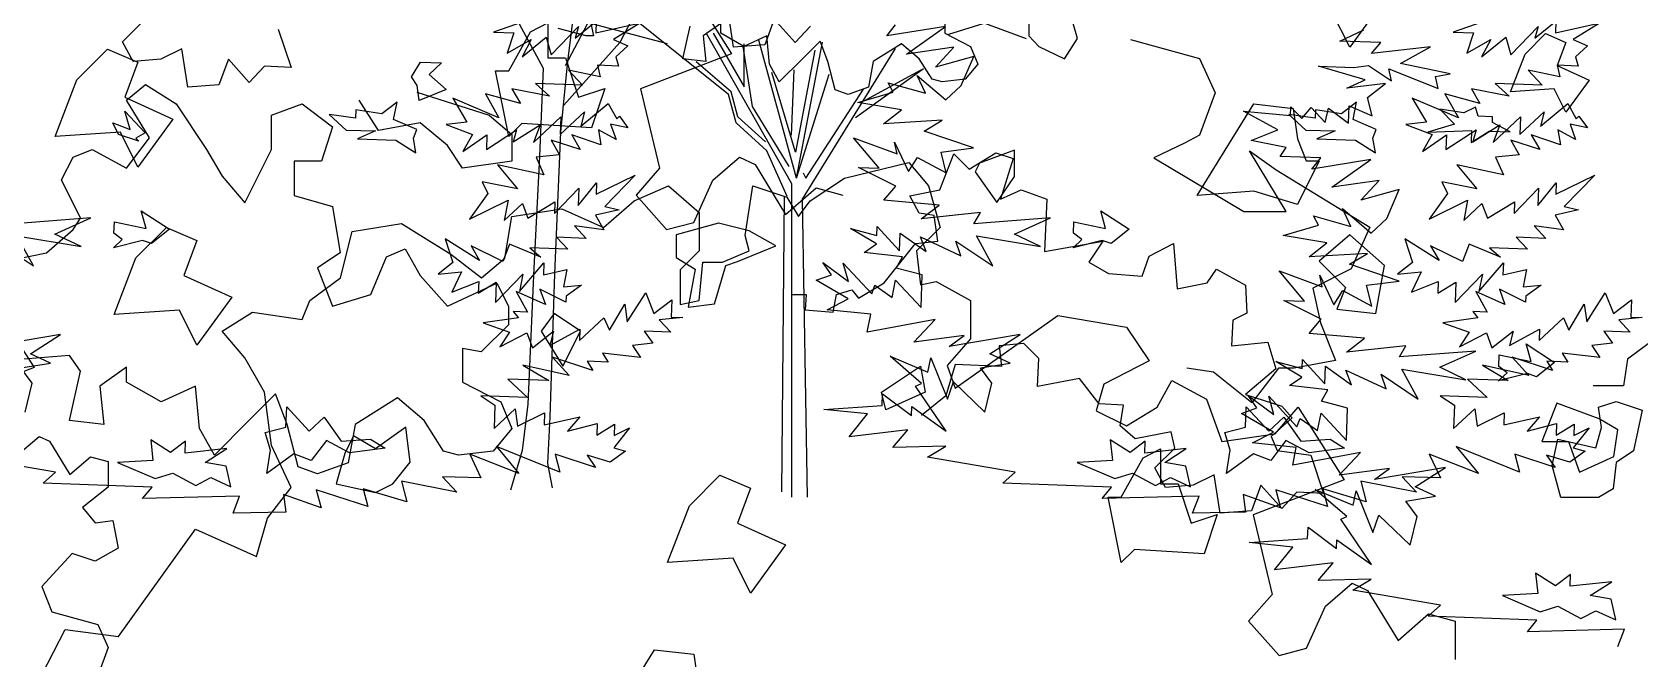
# Model space of a CAD drawing. Header units: inches. Extents: x 11.9 to 85.3, y 21.1 to 37.4.
# Drawn here: x 13.631 to 14.286, y 22.822 to 23.078 of the extents above; entities that cross this region are included whole.
import ezdxf

# ---------------------------------------------------------------- set-up
doc = ezdxf.new("R2010")
doc.units = ezdxf.units.IN
doc.header["$MEASUREMENT"] = 0
doc.layers.add('CAY', color=94, linetype='Continuous')
doc.layers.add('CAY-3', color=61, linetype='Continuous')

# ---------------------------------------------------------------- blocks, each defined once
blk = doc.blocks.new('A$C76451831')
at = {"layer": 'CAY'}
for p, q in [((3075.8, 1456.5), (3117.7, 1390.4)), ((3117.7, 1390.4), (3035.1, 1358.6)), ((3035.1, 1358.6), (3052.2, 1286.6)), ((3052.2, 1286.6), (3031, 1262.4)), ((2491.6, 827), (2512.8, 868.3)), ((2512.8, 868.3), (2561.2, 861.8)), ((4541.2, 539.6), (4503.7, 569.7)), ((4789.6, 555.4), (4834.4, 569.5)), ((4534.5, 546.7), (4466.9, 564.4)), ((4647.3, 419.7), (4569.9, 556)), ((4575.8, 556.2), (4604.1, 507.8)), ((4823, 565.2), (4860, 551.4)), ((5144.7, 549.2), (5166.3, 559.3)), ((4602.9, 544.4), (4611.2, 489.7)), ((4604.1, 507.8), (4604.1, 546.7)), ((4651.6, 424.8), (4617.3, 549.9)), ((4668.2, 540.8), (4650.5, 448.4)), ((4651.6, 424.8), (4675, 548.1)), ((4656.8, 405.9), (4741.3, 542.4)), ((5181.8, 547.9), (5144.7, 549.2)), ((5173.3, 537.8), (5181.8, 547.9)), ((5227, 544), (5173.3, 537.8)), ((5199.7, 528.7), (5227, 544)), ((4589.9, 500.7), (4541.2, 539.6)), ((4592.3, 503.1), (4560.4, 530.2)), ((5125.3, 526.3), (5157, 525.2)), ((5167.5, 513.9), (5125.3, 526.3)), ((5157, 525.2), (5170.6, 527)), ((5170.6, 527), (5191.5, 513.1)), ((5244.7, 519.4), (5199.7, 528.7)), ((4650.5, 448.4), (4629.2, 520.8)), ((4646.9, 463.7), (4649.3, 523.1)), ((4651.6, 424.8), (4681.2, 519.2)), ((4705.1, 479.9), (4766.8, 524.3)), ((4714.5, 496), (4764.5, 523.1)), ((5150.9, 506.4), (5167.5, 513.9)), ((5189.1, 524.1), (5233.8, 506.2)), ((5191.5, 513.1), (5189.1, 524.1)), ((5231.5, 517.1), (5244.7, 519.4)), ((5233.8, 506.2), (5231.5, 517.1)), ((4596.6, 475.1), (4589.9, 500.7)), ((4598.2, 480.3), (4592.3, 503.1)), ((4659.9, 424.8), (4712.2, 505.4)), ((5185.9, 510.6), (5150.9, 506.4)), ((5169.6, 498), (5185.9, 510.6)), ((5174, 481.5), (5169.6, 498)), ((4611.2, 489.7), (4644.6, 435.4)), ((5057.3, 485.6), (5099.7, 481.8)), ((5088.4, 468.6), (5057.3, 485.6)), ((5099.7, 481.8), (5100, 489.5)), ((5100, 489.5), (5110.1, 478.8)), ((5110.1, 478.8), (5118.6, 488.9)), ((5118.6, 488.9), (5131.2, 475.3)), ((5131.2, 475.3), (5134.4, 488.3)), ((5134.4, 488.3), (5152.5, 474.6)), ((5152.5, 474.6), (5153.1, 490.4)), ((5153.1, 490.4), (5174, 481.5)), ((4624.5, 449.6), (4596.6, 475.1)), ((4623.3, 457.8), (4598.2, 480.3)), ((5064.1, 459.1), (5088.4, 468.6)), ((5096, 452.5), (5064.1, 459.1)), ((5090.3, 444.6), (5096, 452.5)), ((4643, 408.3), (4624.5, 449.6)), ((5062.5, 449.6), (5086.7, 432.5)), ((5127.4, 443.3), (5090.3, 444.6)), ((5119.3, 433.1), (5127.4, 443.3)), ((5172.7, 441.7), (5119.3, 433.1)), ((5137.3, 416.6), (5172.7, 441.7)), ((4657.5, 429.5), (4659.9, 424.8)), ((4647.3, 135.4), (4647.3, 419.7)), ((5180.2, 422.8), (5137.3, 416.6)), ((5163.7, 404.8), (5180.2, 422.8)), ((5198.4, 414.5), (5163.7, 404.8)), ((5187.1, 388.1), (5198.4, 414.5)), ((4638.3, 140.1), (4640.6, 408.3)), ((4661.5, 135.4), (4656.8, 405.9)), ((5154.7, 381.1), (5147.1, 397.2)), ((5147.1, 397.2), (5173, 375)), ((5093.2, 372.8), (5125.3, 382.1)), ((5120.6, 390.5), (5154.7, 381.1)), ((5125.3, 382.1), (5120.6, 390.5)), ((5171.9, 380.3), (5154.8, 342.6)), ((5173, 375), (5187.1, 388.1)), ((5132.9, 366), (5093.2, 372.8)), ((5116.6, 353.4), (5132.9, 366)), ((5169.7, 356.6), (5116.6, 353.4)), ((5153.5, 346.7), (5169.7, 356.6)), ((5112.4, 313.2), (5089.4, 340.8)), ((5089.4, 340.8), (5128.7, 326.2)), ((5154.8, 342.6), (5120.1, 324.9)), ((5126.4, 336.8), (5139.1, 310)), ((5128.7, 326.2), (5126.4, 336.8)), ((5198.3, 331.5), (5153.5, 346.7)), ((5120.1, 324.9), (5127.1, 293.6)), ((5139.1, 310), (5147.2, 322.9)), ((5147.2, 322.9), (5173.5, 308.8)), ((5168.7, 327.6), (5198.3, 331.5)), ((5173.5, 308.8), (5168.7, 327.6)), ((5093.9, 313.9), (5112.4, 313.2)), ((5127.7, 296.8), (5093.9, 313.9)), ((5116.8, 284), (5127.7, 296.8)), ((5127.1, 293.6), (5140.7, 259.4)), ((5167, 279.6), (5116.8, 284)), ((5150.7, 267), (5167, 279.6)), ((5204.4, 272.8), (5150.7, 267)), ((5198.6, 262.6), (5204.4, 272.8)), ((5268.1, 267.9), (5198.6, 262.6)), ((5235.4, 253.2), (5268.1, 267.9)), ((5029.8, 248.8), (5005.7, 252.3)), ((5064.6, 221), (5029.8, 248.8)), ((5088.8, 252.3), (5064.6, 221)), ((5110, 244.4), (5086.5, 258.4)), ((5086.5, 258.4), (5110.3, 252.1)), ((5103, 252.3), (5088.8, 252.3)), ((5140.7, 259.4), (5103, 252.3)), ((5110.3, 252.1), (5110.6, 260.2)), ((5110.6, 260.2), (5131.1, 238.2)), ((5131.1, 238.2), (5131.7, 254.1)), ((5131.7, 254.1), (5155.1, 237.4)), ((5155.1, 237.4), (5150.1, 250.7)), ((5150.1, 250.7), (5186.7, 233.6)), ((5200.9, 251.6), (5259, 241.9)), ((5215.8, 224.4), (5200.9, 251.6)), ((5259, 241.9), (5235.4, 253.2)), ((5098.9, 236.6), (5110, 244.4)), ((5133.6, 232.7), (5098.9, 236.6)), ((5186.7, 233.6), (5182.2, 246.9)), ((5182.2, 246.9), (5215.8, 224.4)), ((5069.2, 216.4), (5061.4, 227.5)), ((5061.4, 227.5), (5084.8, 210.4)), ((5080, 226.9), (5105.7, 199.2)), ((5084.8, 210.4), (5080, 226.9)), ((5127.8, 222.5), (5133.6, 232.7)), ((5151.6, 216.2), (5127.8, 222.5)), ((5055.4, 211.4), (5069.2, 216.4)), ((5084.3, 194.5), (5055.4, 211.4)), ((5105.7, 199.2), (5108.7, 206.8)), ((5108.7, 206.8), (5124.2, 195.8)), ((5124.2, 195.8), (5127.5, 211.6)), ((5127.5, 211.6), (5150.6, 186.8)), ((5150.6, 186.8), (5151.6, 216.2)), ((5065.3, 184.8), (5084.3, 194.5)), ((5105.1, 180.6), (5065.3, 184.8)), ((5101.8, 164.4), (5105.1, 180.6)), ((5163.4, 175.9), (5101.8, 164.4)), ((5144.1, 155.3), (5163.4, 175.9)), ((5189.6, 161.4), (5144.1, 155.3)), ((5240.4, 162.3), (5176.1, 151.4)), ((5176.1, 151.4), (5189.6, 161.4)), ((5213, 144.7), (5240.4, 162.3)), ((5150.9, 117.8), (5122.3, 142.4)), ((5122.3, 142.4), (5156.7, 128.1)), ((5156.7, 128.1), (5159.4, 141.1)), ((5159.4, 141.1), (5174.4, 103.4)), ((5204.4, 131.8), (5231.3, 136.3)), ((5214.8, 117.9), (5204.4, 131.8)), ((5231.3, 136.3), (5213, 144.7)), ((5145.4, 115.3), (5150.9, 117.8)), ((5174.4, 103.4), (5180, 119.1)), ((5180, 119.1), (5208.5, 91.8)), ((5208.5, 91.8), (5214.8, 117.9)), ((5115.3, 97.8), (5115.7, 108.2)), ((5115.7, 108.2), (5141.7, 88.7)), ((5173.4, 74.4), (5145.4, 115.3)), ((5062.2, 94.2), (5115.3, 97.8)), ((5101.9, 90.1), (5062.2, 94.2)), ((5085.3, 69.4), (5101.9, 90.1)), ((5141.7, 88.7), (5142, 96.8)), ((5142, 96.8), (5173.4, 74.4)), ((5138.6, 75.7), (5085.3, 69.4)), ((5124.9, 59.8), (5138.6, 75.7)), ((5172.9, 60.9), (5124.9, 59.8)), ((5156.3, 51), (5172.9, 60.9)), ((5236, 37.4), (5156.3, 51)), ((5224.8, 27.3), (5236, 37.4)), ((5323.5, 23.9), (5224.8, 27.3)), ((5314.9, 13.3), (5323.5, 23.9)), ((5402.9, 15.7), (5314.9, 13.3)), ((5396.9, 0), (5402.9, 15.7))]:
    blk.add_line(p, q, dxfattribs=at)
for points in [[(3623.3, 1475.7), (3651, 1503.4), (3678.7, 1491.5), (3666.8, 1459.8), (3710.3, 1440), (3678.7, 1396.5), (3662.8, 1428.1), (3603.5, 1424.2)], [(2935.2, 1410.5), (2951, 1418.5), (2951, 1386.8), (2966.9, 1386.8), (2978.8, 1351.1), (3002.5, 1359.1), (2990.6, 1323.4), (2927.3, 1327.4), (2915.4, 1315.5), (2903.5, 1374.9), (2915.4, 1374.9)], [(3837.8, 1390.3), (3856.3, 1408.8), (3874.8, 1400.9), (3866.9, 1379.8), (3895.9, 1366.6), (3874.8, 1337.5), (3864.2, 1358.6), (3824.6, 1356)], [(2523.5, 1367), (2551.2, 1394.7), (2578.9, 1382.8), (2567, 1351.1), (2610.6, 1331.3), (2578.9, 1287.8), (2563.1, 1319.5), (2503.7, 1315.5)], [(3571.8, 1313.3), (3591.6, 1345), (3627.2, 1341), (3631.2, 1313.3), (3639.1, 1293.5), (3651, 1293.5), (3631.2, 1253.9), (3591.6, 1265.8), (3540.1, 1261.8)], [(3342.6, 1291.2), (3338.7, 1283.3), (3358.5, 1255.6), (3374.3, 1279.3), (3374.3, 1303.1)], [(3702.4, 1154.9), (3710.3, 1198.4), (3678.7, 1226.2), (3651, 1202.4), (3674.7, 1178.6), (3666.8, 1158.8)], [(3862.3, 1017), (3867.6, 1040.8), (3901.9, 1032.9), (3907.2, 1051.4), (3904.5, 1069.8), (3920.4, 1075.1), (3944.1, 1067.2), (3936.2, 1030.2), (3920.4, 1019.7), (3917.7, 995.9), (3904.5, 988), (3870.2, 988)], [(4892.2, 660), (4885.5, 671.4), (4869.4, 671.4), (4869.4, 643.8), (4852.9, 632), (4836.8, 636.8), (4843.9, 609.2), (4871.4, 606.9), (4880.8, 586), (4862.3, 574.6), (4862.3, 553.8), (4871.4, 544.4), (4894.6, 533), (4906.4, 551.4), (4899.3, 576.6), (4931.5, 583.7), (4945.3, 597.4), (4922.5, 613.6), (4915.4, 636.8), (4889.8, 630.1)], [(4307.3, 508.9), (4302.2, 516.8), (4310.3, 530.1), (4329.4, 529.4), (4318.1, 518.9), (4333.5, 505.2), (4309.1, 495.2)], [(1603.8, 461), (1606.8, 469), (1585.8, 477.9), (1589, 493.7), (1575.1, 483.3), (1551.6, 486.8), (1551.4, 479.1), (1527.5, 482.7), (1542.8, 468.5), (1569.5, 467.6), (1553, 460.5), (1587.8, 459.2), (1606, 447.7)], [(4054.6, 458.4), (4036.2, 464.5), (4031.1, 475.1), (4046.8, 469.1), (4041.9, 485.6), (4060.3, 465.9), (4052, 461.2)], [(4303.8, 461), (4306.8, 469), (4285.8, 477.9), (4289, 493.7), (4275.1, 483.3), (4251.6, 486.8), (4251.4, 479.1), (4227.5, 482.7), (4242.8, 468.5), (4269.5, 467.6), (4253, 460.5), (4287.8, 459.2), (4306, 447.7)], [(5270.1, 480.9), (5267.7, 489.1), (5257.1, 484.1), (5235.4, 487.5), (5248.5, 473.9), (5224.3, 466.6), (5264.2, 467.9), (5263.8, 457.1), (5280, 467.4), (5299.1, 466.7), (5283, 475.4), (5283.2, 480.4)], [(1332, 374.8), (1332.4, 385.2), (1361.2, 379.2), (1356.8, 395.2), (1382.5, 378.5), (1366.1, 365.4), (1358.1, 368.4), (1331.6, 361.7), (1339.5, 369.1)], [(4032, 374.8), (4032.4, 385.2), (4061.2, 379.2), (4056.8, 395.2), (4082.5, 378.5), (4066.1, 365.4), (4058.1, 368.4), (4031.6, 361.7), (4039.5, 369.1)], [(1037.6, 376.9), (1009.9, 384), (971.5, 373.4), (971.5, 352.7), (988.6, 342.1), (982.2, 307.9), (1006.3, 310.8), (1016.4, 345.6), (1027, 349.2), (1061.8, 363.3)], [(5288.9, 254), (5289.3, 264.4), (5318.1, 258.4), (5313.6, 274.5), (5339.3, 257.7), (5323, 244.7), (5315, 247.7), (5288.4, 240.9), (5296.4, 248.3)], [(1809, 206.5), (1770.6, 220.7), (1757.1, 185.9), (1781.3, 185.9), (1791.3, 158.2), (1822.5, 172.3), (1826.1, 196.5)], [(1474.2, 178.1), (1469.4, 194.1), (1488.1, 198.9), (1488.8, 217.4), (1509.3, 195.4), (1522.9, 208.1), (1538.4, 186.2), (1564.8, 188), (1578.1, 179.9), (1545.8, 175.6), (1524.8, 186.7), (1511.1, 168.6), (1495.4, 174.6), (1470.8, 156.9)], [(4174.2, 178.1), (4169.4, 194.1), (4188.1, 198.9), (4188.8, 217.4), (4209.3, 195.4), (4222.9, 208.1), (4238.4, 186.2), (4264.8, 188), (4278.1, 179.9), (4245.8, 175.6), (4224.8, 186.7), (4211.1, 168.6), (4195.4, 174.6), (4170.8, 156.9)], [(1438.2, 144.9), (1433.9, 163.6), (1414.9, 167), (1434.4, 179.5), (1396.7, 175.3), (1397, 186.2), (1383.5, 175.8), (1365.4, 187.3), (1367.4, 168.6), (1335.2, 167), (1369.6, 152.2), (1385.6, 157.1), (1406.5, 146), (1419.9, 153.2)], [(4138.2, 144.9), (4133.9, 163.6), (4114.9, 167), (4134.4, 179.5), (4096.7, 175.3), (4097, 186.2), (4083.5, 175.8), (4065.4, 187.3), (4067.4, 168.6), (4035.2, 167), (4069.6, 152.2), (4085.6, 157.1), (4106.5, 146), (4119.9, 153.2)], [(5395.1, 24.1), (5390.7, 42.8), (5371.8, 46.2), (5391.3, 58.7), (5353.5, 54.6), (5353.9, 65.4), (5340.4, 55), (5322.2, 66.5), (5324.3, 47.9), (5292.1, 46.3), (5326.4, 31.5), (5342.5, 36.4), (5363.4, 25.2), (5376.8, 32.4)]]:
    blk.add_lwpolyline(points, close=True, dxfattribs=at)
for points in [[(2456.7, 1149.9), (2484.6, 1105.9), (2429.6, 1084.7)], [(2473.2, 1029.6), (2489.3, 1043.4), (2498.7, 1039.1), (2517.2, 1008.8), (2535.7, 1024.9), (2551.8, 1020.6), (2551.8, 997.4), (2528.6, 978.9), (2540, 965.1), (2556.1, 967.1), (2560.8, 941.9), (2540, 930.1), (2519.2, 937.2), (2491.7, 907.3), (2500.7, 884.1), (2542.4, 872.7), (2551.8, 851.9), (2542.4, 826.3)], [(1703.5, 566.7), (1676.5, 557.2), (1695, 556.6), (1688.9, 538.2), (1710.7, 550.6), (1702.4, 535), (1724.3, 552.8), (1728.8, 536.8), (1753.7, 562.3), (1750.6, 551.9), (1769.7, 567.1), (1769.3, 556.7), (1810, 565.7), (1785.4, 550.7), (1798.4, 544.8), (1787.6, 534.8), (1790, 526.5), (1771, 527.2), (1773.4, 516.7), (1744.6, 522.7), (1757.2, 509.1), (1714.7, 510.6), (1727.4, 499.2), (1693.2, 505.9), (1700.9, 492.5), (1669.1, 501.3), (1681.4, 479.5), (1639.5, 497.3), (1652.3, 475.6), (1633.6, 473.5), (1657.4, 464.5), (1648.7, 449), (1670.5, 464.1), (1670, 450.9), (1697.4, 468.6), (1694.3, 457.8), (1718.8, 473.3), (1712.8, 457.1), (1737.7, 480.3), (1737.1, 464.5), (1759.1, 485), (1755.9, 472), (1780.7, 492.4), (1788.3, 478.5), (1790.7, 481.2), (1798.5, 470.5), (1782.7, 473.7), (1787.7, 460), (1771.7, 468.7), (1773.9, 455), (1747.5, 464.1), (1755.2, 450.7), (1728.8, 459.3), (1736.5, 445.9), (1715.1, 443.9), (1722.2, 427.8), (1680, 437), (1698.2, 415), (1666.3, 421.6), (1671.3, 411), (1654.7, 387.5), (1689.7, 404.9), (1686.3, 386.4), (1702.7, 401.7), (1707.7, 388.4), (1732.3, 403.4), (1731.9, 392.6), (1754, 415.8), (1753.4, 400), (1770, 420.7), (1769.7, 410.3), (1805.2, 427.6), (1777.4, 399.1), (1790.4, 396), (1769, 391.3), (1776.7, 377.8), (1750.1, 381.5), (1760.6, 370.2), (1733.8, 371.2), (1743.9, 360.4), (1709.5, 361.6), (1719.6, 353.1), (1691, 365), (1685, 349.3), (1656.1, 363.5), (1663.8, 350.1), (1632.7, 369.7), (1639.7, 348.2), (1626.2, 337.8), (1647.6, 339.7), (1638.8, 321.5), (1663.1, 331), (1662.7, 320.6), (1679, 330.5), (1678.3, 311.9), (1703.2, 337.8), (1700, 322), (1722.2, 348), (1721.8, 337.1), (1743.2, 341.8), (1740, 326.1), (1756.3, 327.8), (1742.4, 317.8), (1742.2, 312.4), (1718.6, 324.1), (1723.6, 310.3), (1697.2, 322.1), (1707.5, 303.2), (1694.3, 303.7), (1699.1, 298), (1667.2, 293.7), (1691, 285.2), (1682.3, 271.9), (1706.8, 284.6), (1711.8, 270.9), (1730.9, 286.1), (1727.7, 273), (1755, 287.9), (1754.6, 277.5), (1776.6, 298.1), (1781.7, 287), (1795.6, 310.5), (1797.8, 294.6), (1814.6, 320.8), (1822.1, 301.9), (1838.4, 314.5), (1837.8, 298.6), (1848.2, 298.3), (1826.8, 296.3), (1837.3, 285.1), (1813.3, 285.9), (1821.1, 275.2), (1802.5, 273.1), (1809.8, 262), (1775.5, 265.9), (1780.6, 258), (1761.6, 258.7), (1766.8, 250.4), (1730.1, 262.5), (1745.3, 245.7), (1703.1, 255.3), (1726.6, 241.3), (1689.5, 242.6), (1707.5, 225.7), (1664.9, 227.2), (1677.8, 219), (1677, 197.7), (1696.2, 215.6), (1698.4, 199.7), (1722.9, 212), (1722.5, 201.1), (1754.9, 208.2), (1743.6, 195.4), (1770.5, 202.2), (1770.2, 191.8), (1786.4, 201.6), (1786, 191.2), (1799.9, 198.4), (1785.6, 180.3), (1796.4, 177.2), (1782.5, 167.3), (1761.4, 173.5), (1769.1, 162.3), (1732.4, 174.5), (1736.8, 158), (1679.2, 181.3), (1699.6, 157), (1654.9, 174.5), (1665, 152.8), (1630.2, 154), (1643.3, 140), (1592.9, 149.9), (1597.7, 131.1), (1558.2, 142.9), (1562.6, 126.9), (1515.6, 142.2), (1520, 125.7), (1486, 137.8), (1488.1, 121.8), (1440.1, 120.8), (1446.1, 136.4), (1358.1, 134.1), (1366.6, 144.6), (1267.9, 148.1), (1279.1, 158.1), (1199.4, 171.8), (1216.1, 181.6), (1168, 180.6), (1181.7, 196.4), (1128.5, 190.1), (1145, 210.9), (1105.3, 215), (1158.5, 218.6), (1158.8, 229), (1184.9, 209.5), (1185.2, 217.6), (1216.5, 195.2), (1188.5, 236.1), (1194, 238.6), (1165.5, 263.2), (1199.8, 248.8), (1202.6, 261.9), (1217.6, 224.2), (1223.1, 239.9), (1251.6, 212.6), (1257.9, 238.7), (1247.6, 252.6), (1274.4, 257.1), (1256.2, 265.5), (1283.5, 283.1), (1219.2, 272.2), (1232.7, 282.1), (1187.2, 276), (1206.5, 296.7), (1144.9, 285.2), (1148.2, 301.4), (1108.5, 305.5), (1127.4, 315.3), (1098.5, 332.2), (1112.3, 337.1), (1104.5, 348.3), (1127.9, 331.1), (1123.1, 347.6), (1148.9, 320), (1151.8, 327.6), (1167.3, 316.6), (1170.6, 332.4), (1193.7, 307.5), (1194.8, 337), (1171, 343.2), (1176.8, 353.5), (1142, 357.4), (1153.2, 365.2), (1129.6, 379.1), (1153.4, 372.9), (1153.7, 381), (1174.2, 359), (1174.8, 374.8), (1198.2, 358.2), (1193.2, 371.5), (1229.8, 354.3), (1225.3, 367.6), (1258.9, 345.2), (1244, 372.4), (1302.2, 362.7), (1278.5, 373.9), (1311.2, 388.7), (1241.7, 383.4), (1247.5, 393.6), (1193.8, 387.8), (1210.1, 400.4), (1160, 404.8), (1170.8, 417.6), (1137, 434.6), (1155.6, 434), (1132.5, 461.5), (1171.9, 447), (1169.5, 457.5), (1182.2, 430.8), (1190.3, 443.7), (1216.6, 429.6), (1211.8, 448.3), (1241.4, 452.3), (1196.6, 467.5), (1212.8, 477.3), (1159.7, 474.2), (1176, 486.8), (1136.3, 493.6), (1168.4, 502.9), (1163.7, 511.2), (1197.8, 501.9), (1190.2, 518), (1216.2, 495.8), (1230.2, 508.9), (1241.6, 535.3), (1206.8, 525.6), (1223.3, 543.6), (1180.5, 537.4), (1215.8, 562.4), (1162.5, 553.9), (1170.5, 564)], [(3951.6, 212.6), (3957.9, 238.7), (3947.6, 252.6), (3974.4, 257.1), (3956.2, 265.5), (3983.5, 283.1), (3919.2, 272.2)], [(3925.3, 367.6), (3958.9, 345.2), (3944, 372.4), (4002.2, 362.7), (3978.5, 373.9), (4011.2, 388.7), (3941.7, 383.4)], [(4403.5, 566.7), (4376.5, 557.2), (4395, 556.6), (4388.9, 538.2), (4410.7, 550.6), (4402.4, 535), (4424.3, 552.8), (4428.8, 536.8), (4453.7, 562.3), (4450.6, 551.9), (4469.7, 567.1), (4469.3, 556.7), (4510, 565.7), (4485.4, 550.7), (4498.4, 544.8), (4487.6, 534.8), (4490, 526.5), (4471, 527.2), (4473.4, 516.7), (4444.6, 522.7), (4457.2, 509.1), (4414.7, 510.6), (4427.4, 499.2), (4393.2, 505.9), (4400.9, 492.5), (4369.1, 501.3), (4381.4, 479.5), (4339.5, 497.3), (4352.3, 475.6), (4333.6, 473.5), (4357.4, 464.5), (4348.7, 449), (4370.5, 464.1), (4370, 450.9), (4397.4, 468.6), (4394.3, 457.8), (4418.8, 473.3), (4412.8, 457.1), (4437.7, 480.3), (4437.1, 464.5), (4459.1, 485), (4455.9, 472), (4480.7, 492.4), (4488.3, 478.5), (4490.7, 481.2), (4498.5, 470.5), (4482.7, 473.7), (4487.7, 460), (4471.7, 468.7), (4473.9, 455), (4447.5, 464.1), (4455.2, 450.7), (4428.8, 459.3), (4436.5, 445.9), (4415.1, 443.9), (4422.2, 427.8), (4380, 437), (4398.2, 415), (4366.3, 421.6), (4371.3, 411), (4354.7, 387.5), (4389.7, 404.9), (4386.3, 386.4), (4402.7, 401.7), (4407.7, 388.4), (4432.3, 403.4), (4431.9, 392.6), (4454, 415.8), (4453.4, 400), (4470, 420.7), (4469.7, 410.3), (4505.2, 427.6), (4477.4, 399.1), (4490.4, 396), (4469, 391.3), (4476.7, 377.8), (4450.1, 381.5), (4460.6, 370.2), (4433.8, 371.2), (4443.9, 360.4), (4409.5, 361.6), (4419.6, 353.1), (4391, 365), (4385, 349.3), (4356.1, 363.5), (4363.8, 350.1), (4332.7, 369.7), (4339.7, 348.2), (4326.2, 337.8), (4347.6, 339.7), (4338.8, 321.5), (4363.1, 331), (4362.7, 320.6), (4379, 330.5), (4378.3, 311.9), (4403.2, 337.8), (4400, 322), (4422.2, 348), (4421.8, 337.1), (4443.2, 341.8), (4440, 326.1), (4456.3, 327.8), (4442.4, 317.8), (4442.2, 312.4), (4418.6, 324.1), (4423.6, 310.3), (4397.2, 322.1), (4407.5, 303.2), (4394.3, 303.7), (4399.1, 298), (4367.2, 293.7), (4391, 285.2), (4382.3, 271.9), (4406.8, 284.6), (4411.8, 270.9), (4430.9, 286.1), (4427.7, 273), (4455, 287.9), (4454.6, 277.5), (4476.6, 298.1), (4481.7, 287), (4495.6, 310.5), (4497.8, 294.6), (4514.6, 320.8), (4522.1, 301.9), (4538.4, 314.5), (4537.8, 298.6), (4548.2, 298.3), (4526.8, 296.3), (4537.3, 285.1), (4513.3, 285.9), (4521.1, 275.2), (4502.5, 273.1), (4509.8, 262), (4475.5, 265.9), (4480.6, 258), (4461.6, 258.7), (4466.8, 250.4), (4430.1, 262.5), (4445.3, 245.7), (4403.1, 255.3), (4426.6, 241.3), (4389.5, 242.6), (4407.5, 225.7), (4364.9, 227.2), (4377.8, 219), (4377, 197.7), (4396.2, 215.6), (4398.4, 199.7), (4422.9, 212), (4422.5, 201.1), (4454.9, 208.2), (4443.6, 195.4), (4470.5, 202.2), (4470.2, 191.8), (4486.4, 201.6), (4486, 191.2), (4499.9, 198.4), (4485.6, 180.3), (4496.4, 177.2), (4482.5, 167.3), (4461.4, 173.5), (4469.1, 162.3), (4432.4, 174.5), (4436.8, 158), (4379.2, 181.3), (4399.6, 157), (4354.9, 174.5), (4365, 152.8), (4330.2, 154), (4343.3, 140), (4292.9, 149.9), (4297.7, 131.1), (4258.2, 142.9), (4262.6, 126.9), (4215.6, 142.2), (4220, 125.7), (4186, 137.8), (4188.1, 121.8), (4140.1, 120.8), (4146.1, 136.4), (4058.1, 134.1), (4066.6, 144.6), (3967.9, 148.1), (3979.1, 158.1), (3899.4, 171.8)], [(1093.2, 562.6), (1079.5, 547.8), (1060.5, 568.9), (1052, 545.7), (1023.6, 543.6), (1018.3, 578.4)], [(4464.9, 565.2), (4467.3, 553.8), (4460.6, 553.8), (4435.1, 560.5)], [(4786.1, 576.6), (4786.1, 556.2), (4809.3, 544.4), (4816, 528.2), (4804.6, 514.5), (4783.7, 512.1), (4774.7, 514.5), (4762.9, 533), (4746.8, 546.7), (4721.2, 530.6), (4716.9, 507.4), (4698.4, 500.7), (4686.6, 505), (4679.9, 530.6), (4672.9, 549.1), (4656.8, 533), (4635.9, 512.1), (4626.9, 528.2), (4624.5, 553.8), (4603.7, 544.4), (4582.9, 556.2), (4582.9, 565.2), (4566.7, 553.8), (4569.1, 530.6), (4548.3, 533), (4554.9, 562.8)], [(774.7, 655.4), (791.5, 634.3), (850.6, 524.6), (847.4, 444.5), (842.2, 343.2), (836.9, 219.8), (831.6, 177.6), (821.1, 141.8)], [(888.6, 656.4), (872.7, 530.9), (866.4, 466.6), (861.1, 337.9), (856.9, 208.2), (854.8, 166), (859, 143.9)], [(914.9, 644.8), (899.1, 580.5), (870.6, 526.7)], [(948.7, 602.7), (920.2, 547.8), (869.6, 490.9)]]:
    blk.add_lwpolyline(points, dxfattribs=at)
at = {"layer": 'CAY-3'}
for p, q in [((3100.6, 1276), (3124.7, 1296.6)), ((3124.7, 1296.6), (3138.9, 1290.1)), ((3138.9, 1290.1), (3166.6, 1244.7)), ((3220.2, 1277.6), (3278.5, 1291.8)), ((3278.5, 1291.8), (3296.2, 1270.6)), ((3029.1, 1257), (3060.4, 1270.6)), ((3060.4, 1270.6), (3088.1, 1246.4)), ((3083.5, 1237.6), (3100.6, 1276)), ((3130, 1225.7), (3137, 1270.6)), ((3137, 1270.6), (3167.7, 1260.5)), ((3188.9, 1257), (3220.2, 1277.6)), ((3296.2, 1270.6), (3306.9, 1232.8)), ((3001.4, 1232.8), (3029.1, 1257)), ((3031, 1262.4), (3058.7, 1231.2)), ((3166.6, 1244.7), (3194.3, 1268.9)), ((3167.7, 1260.5), (3178.3, 1242.8)), ((3178.3, 1242.8), (3188.9, 1257)), ((3194.3, 1268.9), (3218.5, 1262.4)), ((2911.8, 1205.1), (2918.3, 1242.8)), ((2918.3, 1242.8), (2963.7, 1249.9)), ((2963.7, 1249.9), (3001.4, 1232.8)), ((3088.1, 1246.4), (3088.1, 1211.6)), ((2762.6, 1187.4), (2773.2, 1229.3)), ((2773.2, 1229.3), (2818.1, 1236.4)), ((2818.1, 1236.4), (2862.9, 1208.6)), ((3058.7, 1231.2), (3083.5, 1237.6)), ((3133.5, 1211.6), (3130, 1225.7)), ((3306.9, 1232.8), (3285.6, 1211.6)), ((3088.1, 1211.6), (3071, 1194.5)), ((3109.3, 1201.6), (3133.5, 1211.6)), ((3285.6, 1211.6), (3289.2, 1180.9)), ((2862.9, 1208.6), (2890.6, 1187.4)), ((2890.6, 1187.4), (2911.8, 1205.1)), ((3088.1, 1166.8), (3091.6, 1201.6)), ((3091.6, 1201.6), (3109.3, 1201.6)), ((2734.9, 1166.8), (2762.6, 1187.4)), ((3071, 1194.5), (3071, 1163.2)), ((3289.2, 1180.9), (3303.3, 1183.9)), ((3303.3, 1183.9), (3334.6, 1166.8)), ((2655.3, 1139), (2683, 1156.1)), ((2683, 1156.1), (2727.8, 1149.6)), ((2727.8, 1149.6), (2734.9, 1166.8)), ((3071, 1163.2), (3088.1, 1166.8)), ((3320.4, 1087.1), (3413.6, 1153.2)), ((3334.6, 1166.8), (3334.6, 1131.9)), ((3413.6, 1153.2), (3476.1, 1142.6)), ((2676, 1114.8), (2655.3, 1139)), ((3476.1, 1142.6), (3496.7, 1111.9)), ((3334.6, 1131.9), (3313.3, 1107.8)), ((2693.6, 1083.6), (2676, 1114.8)), ((3496.7, 1111.9), (3455.4, 1090.7)), ((3313.3, 1107.8), (3320.4, 1087.1)), ((2700.1, 1035.2), (2693.6, 1083.6)), ((3455.4, 1090.7), (3448.4, 1066.5)), ((3503.8, 1070), (3517.3, 1094.2)), ((3517.3, 1094.2), (3548.6, 1077.1)), ((3448.4, 1066.5), (3476.1, 1052.9)), ((3476.1, 1052.9), (3503.8, 1070)), ((3548.6, 1077.1), (3562.7, 1038.8)), ((3611.1, 1045.8), (3631.7, 1070)), ((3631.7, 1070), (3673.6, 1003.9)), ((3562.7, 1038.8), (3611.1, 1045.8)), ((2717.8, 996.9), (2700.1, 1035.2)), ((2696.6, 969.1), (2717.8, 996.9)), ((3673.6, 1003.9), (3591, 972.1)), ((2686.6, 934.3), (2696.6, 969.1)), ((3591, 972.1), (3608.1, 900.1)), ((2561.2, 861.8), (2631.1, 959.1)), ((2631.1, 959.1), (2686.6, 934.3)), ((3656.5, 889.5), (3680.7, 910.2)), ((3680.7, 910.2), (3694.8, 903.7)), ((3608.1, 900.1), (3586.9, 875.9)), ((3694.8, 903.7), (3722.5, 858.3)), ((3586.9, 875.9), (3614.6, 844.7)), ((3639.4, 851.2), (3656.5, 889.5)), ((3722.5, 858.3), (3750.2, 882.4)), ((3750.2, 882.4), (3774.4, 875.9)), ((3774.4, 875.9), (3774.4, 841.1)), ((3614.6, 844.7), (3639.4, 851.2)), ((4954.6, 550.5), (5017.1, 533.4)), ((5017.1, 533.4), (5031.3, 502.1)), ((472.7, 495.7), (489.8, 509.9)), ((489.8, 509.9), (517.5, 492.2)), ((736.2, 502.8), (801.7, 482.1)), ((5031.3, 502.1), (5017.1, 463.8)), ((493.3, 461.5), (472.7, 495.7)), ((517.5, 492.2), (545.2, 450.9)), ((604.1, 482.1), (631.9, 492.2)), ((604.1, 450.9), (604.1, 482.1)), ((631.9, 492.2), (659.6, 471.5)), ((701.4, 468), (683.7, 495.7)), ((801.7, 482.1), (822.3, 464.4)), ((659.6, 471.5), (649.5, 440.3)), ((739.2, 475.1), (701.4, 468)), ((763.9, 454.4), (739.2, 475.1)), ((472.7, 433.8), (493.3, 461.5)), ((777.5, 433.8), (763.9, 454.4)), ((822.3, 464.4), (822.3, 440.3)), ((5003.6, 456.7), (4975.9, 443.1)), ((5017.1, 463.8), (5003.6, 456.7)), ((413.7, 423.2), (424.3, 443.8)), ((424.3, 443.8), (441.4, 450.9)), ((441.4, 450.9), (472.7, 433.8)), ((545.2, 450.9), (559.3, 426.7)), ((580, 402.5), (604.1, 450.9)), ((624.8, 440.3), (624.8, 409)), ((649.5, 440.3), (624.8, 440.3)), ((822.3, 440.3), (777.5, 433.8)), ((4975.9, 443.1), (5057.6, 394.5)), ((5095.9, 394.5), (5062.5, 449.6)), ((430.8, 388.4), (413.7, 423.2)), ((559.3, 426.7), (580, 402.5)), ((5086.7, 432.5), (5171.9, 380.3)), ((624.8, 409), (659.6, 399)), ((659.6, 399), (666.6, 357.1)), ((5057.6, 394.5), (5095.9, 394.5)), ((424.3, 378.3), (430.8, 388.4)), ((400.1, 357.1), (424.3, 378.3)), ((298.9, 336.4), (400.1, 357.1)), ((666.6, 357.1), (646, 343.5)), ((694.4, 319.3), (708.5, 353.5)), ((708.5, 353.5), (725.6, 360.6)), ((725.6, 360.6), (739.2, 336.4)), ((646, 343.5), (659.6, 308.7)), ((739.2, 336.4), (763.9, 308.7)), ((763.9, 308.7), (808.7, 329.4)), ((808.7, 329.4), (819.4, 308.7)), ((659.6, 308.7), (694.4, 319.3)), ((819.4, 308.7), (819.4, 291.6)), ((819.4, 291.6), (794.6, 267.4)), ((1876.7, 291.7), (1834.8, 260.5)), ((420.8, 263.9), (375.4, 260.4)), ((430.8, 249.7), (420.8, 263.9)), ((794.6, 267.4), (777.5, 270.4)), ((777.5, 270.4), (777.5, 239.7)), ((420.8, 204.9), (430.8, 249.7)), ((472.7, 253.3), (448.5, 236.2)), ((472.7, 239.7), (472.7, 253.3)), ((1834.8, 260.5), (1831.3, 236.3)), ((448.5, 236.2), (452, 201.4)), ((503.9, 222), (472.7, 239.7)), ((535.2, 236.2), (503.9, 222)), ((538.7, 197.8), (535.2, 236.2)), ((777.5, 239.7), (812.3, 222)), ((1831.3, 236.3), (1803.5, 236.3)), ((607.7, 229.1), (583.5, 204.9)), ((618.3, 201.4), (607.7, 229.1)), ((718.5, 225.5), (680.2, 201.4)), ((742.7, 204.9), (718.5, 225.5)), ((812.3, 222), (822.3, 197.8)), ((452, 201.4), (420.8, 204.9)), ((583.5, 204.9), (552.3, 173.6)), ((760.4, 177.2), (742.7, 204.9)), ((552.3, 173.6), (538.7, 197.8)), ((628.3, 163), (618.3, 201.4)), ((680.2, 201.4), (673.7, 166.6)), ((822.3, 197.8), (805.2, 177.2)), ((774, 173.6), (760.4, 177.2)), ((805.2, 177.2), (774, 173.6)), ((646, 156.5), (628.3, 163)), ((673.7, 166.6), (646, 156.5))]:
    blk.add_line(p, q, dxfattribs=at)
for points in [[(2980.4, 1138.9), (2956.7, 1154.8), (2944.8, 1138.9), (2964.6, 1107.2)], [(3277.4, 1099.3), (3289.2, 1107.2), (3293.2, 1083.5), (3257.6, 1067.6), (3253.6, 1083.5)], [(2826, 1020.1), (2822.1, 1051.8), (2794.4, 1032), (2774.6, 1043.9), (2766.7, 1028), (2758.7, 1000.3), (2794.4, 992.4), (2810.2, 1000.3)], [(3491.1, 1024.1), (3507, 1032), (3507, 1000.3), (3522.8, 1000.3), (3534.7, 964.7), (3558.4, 972.6), (3546.6, 936.9), (3483.2, 940.9), (3471.3, 929), (3459.5, 988.4), (3471.3, 988.4)], [(3079.4, 980.5), (3107.1, 1008.2), (3134.8, 996.3), (3123, 964.7), (3166.5, 944.9), (3134.8, 901.3), (3119, 933), (3059.6, 929)], [(3027.9, 818.1), (3047.7, 849.8), (3083.4, 845.8), (3087.3, 818.1), (3095.2, 798.3), (3107.1, 798.3), (3087.3, 758.7), (3047.7, 770.6), (2996.3, 766.6)], [(481.1, 352.5), (508.8, 380.2), (536.5, 368.3), (524.6, 336.6), (568.2, 316.8), (536.5, 273.3), (520.7, 305), (461.3, 301)]]:
    blk.add_lwpolyline(points, close=True, dxfattribs=at)
for points in [[(610.3, 560.1), (621.9, 525.3), (597.7, 526.3), (584, 511.6), (565, 532.7), (556.5, 509.5), (528.1, 507.4), (522.8, 542.2), (503.8, 532.7), (478.5, 530.6), (469, 548.5), (486.9, 566.4)], [(4646.7, 319.2), (4660.4, 319.2), (4659.4, 305.5), (4684.7, 303.3), (4687.9, 319.2), (4701.6, 323.4), (4707.9, 316), (4731.1, 329.7), (4759.6, 365.6), (4779.6, 367.7), (4776.4, 390.9), (4762.7, 393), (4754.3, 408.8), (4781.7, 414.1), (4794.4, 446.8), (4808.1, 433.1), (4832.3, 447.8), (4848.2, 442.6), (4836.6, 405.7), (4855.5, 414.1), (4878.8, 405.7), (4876.6, 358.2), (4929.4, 367.7), (4916.7, 348.7), (4934.6, 338.2), (4965.2, 336), (4971.6, 354), (4993.7, 365.6), (4996.9, 324.4), (5024.3, 329.7), (5032.7, 342.4), (5059.1, 327.6), (5060.2, 302.3), (5047.5, 296), (5046.4, 272.8), (5079.1, 275.9), (5086.5, 251.7), (5059.1, 228.5), (5091.8, 217.9), (5101.3, 207.4), (5082.3, 190.5), (5087.6, 177.8), (5118.2, 173.6), (5129.8, 138.8), (5105.5, 139.9), (5091.8, 125.1), (5072.8, 146.2), (5064.4, 123), (5035.9, 120.9), (5030.6, 155.7), (5011.6, 146.2), (4986.3, 144.1), (4976.8, 162), (4994.8, 179.9), (4991.6, 194.7), (4958.9, 188.4), (4945.2, 200), (4948.4, 219), (4926.2, 220), (4908.3, 243.2), (4870.3, 235.8), (4871.4, 261.2), (4857.7, 274.9), (4835.5, 272.8), (4837.6, 253.8), (4795.4, 255.9), (4787, 227.4), (4764.8, 209.5)]]:
    blk.add_lwpolyline(points, dxfattribs=at)

msp = doc.modelspace()

# ---------------------------------------------------------------- block references
at = {"layer": 'CAY', "xscale": 0.0004489089019145984, "yscale": 0.0004489089019145984, "zscale": 0.0004489089019145984}
for p in [(11.85412, 22.82744), (13.45711, 22.82744), (12.51623, 22.44458)]:
    msp.add_blockref('A$C76451831', p, dxfattribs=at)

doc.saveas('drawing.dxf')
